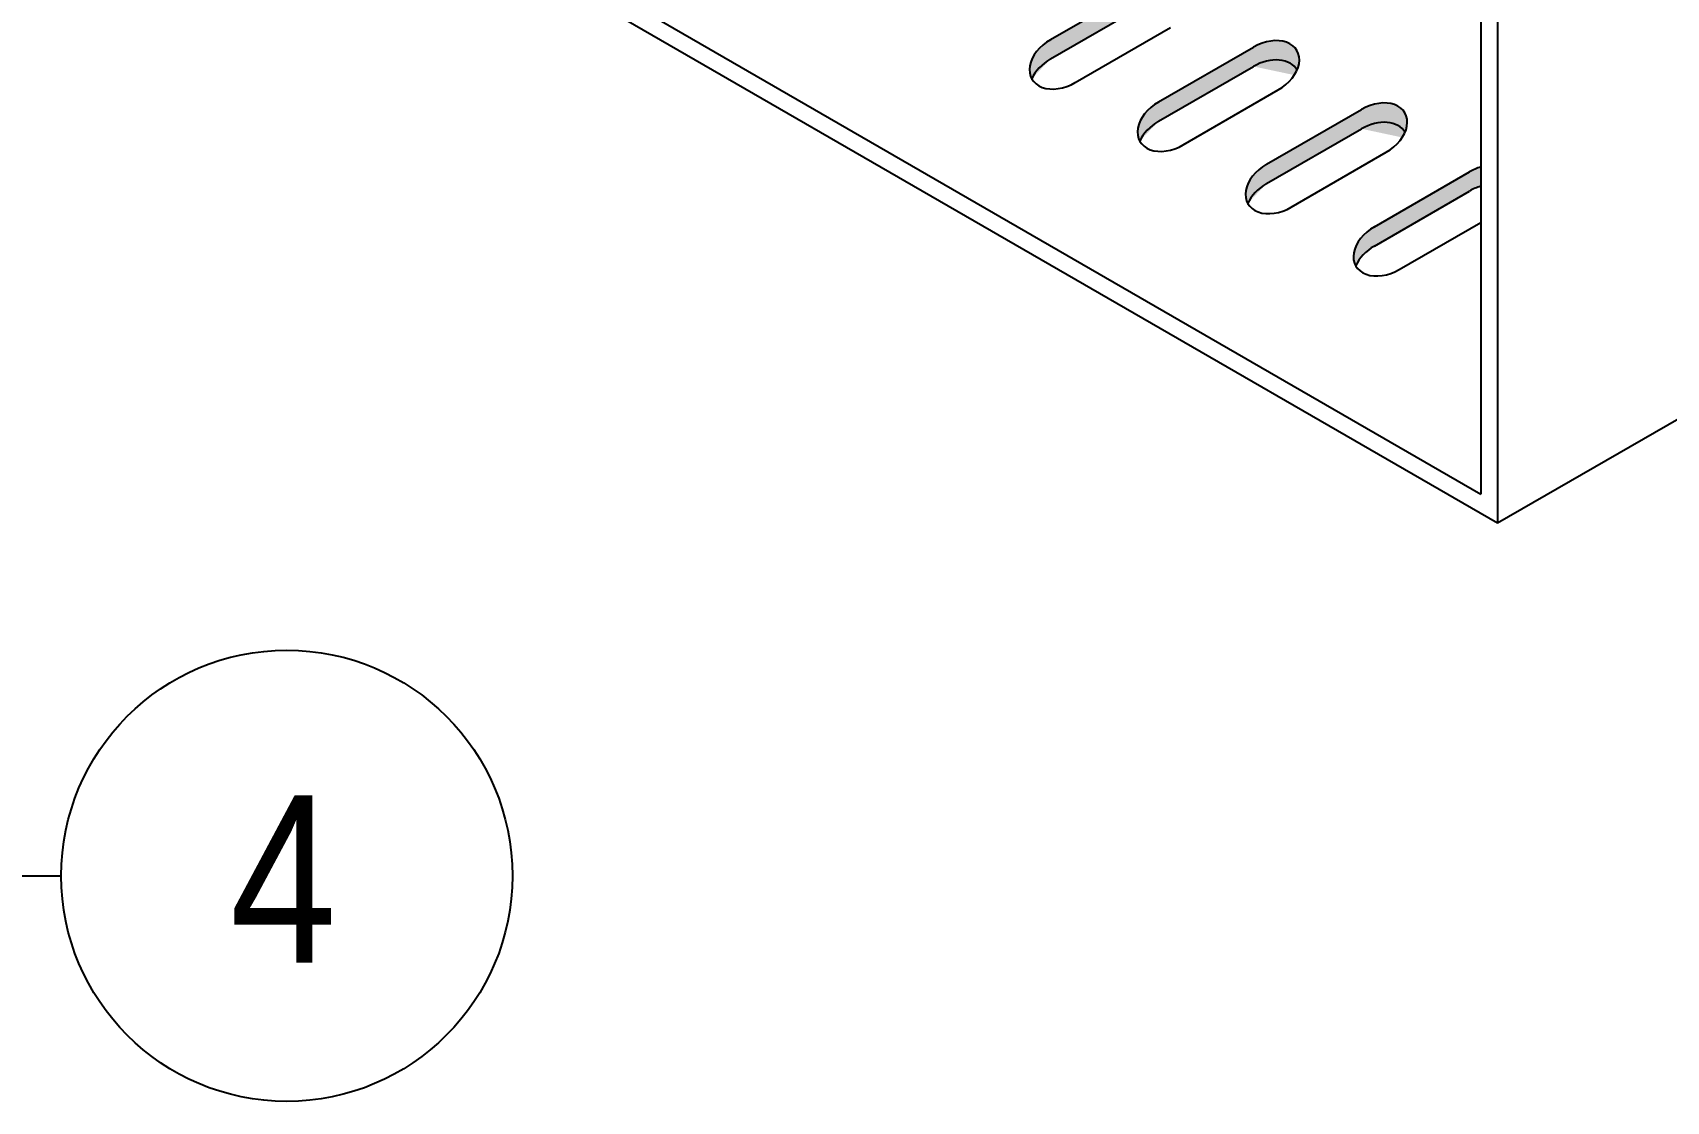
# Model space of a CAD drawing. Header units: millimetres. Extents: x 73539 to 164333, y 19300 to 40000.
# Drawn here: x 118856 to 121298, y 28542 to 30140 of the extents above; entities that cross this region are included whole.
import ezdxf
from ezdxf.enums import TextEntityAlignment as Align

# ---------------------------------------------------------------- set-up
doc = ezdxf.new("R2010")
doc.units = ezdxf.units.MM
doc.layers.add('TID-ELC DIMENTION', color=7, linetype='Continuous')
doc.layers.add('TID-ELC TEXT', color=15, linetype='Continuous')
doc.styles.add('TX-AN', font='ARIALN.TTF')

msp = doc.modelspace()

# ---------------------------------------------------------------- hatches: boundary and pattern name
h = msp.add_hatch(color=250)
h.dxf.hatch_style = 1
edge = h.paths.add_edge_path()
edge.add_ellipse((120537.7, 30150.3), major_axis=(-46.4, -26.8), ratio=0.689985, start_angle=179.6182, end_angle=270, ccw=False)
edge.add_ellipse((120537.7, 30179.2), major_axis=(-46.4, -26.8), ratio=0.689985, start_angle=136.9407, end_angle=270)
edge.add_line((120519.2, 30211.2), (120377.1, 30129.2))
edge.add_ellipse((120395.6, 30097.1), major_axis=(-46.4, -26.8), ratio=0.689985, start_angle=270, end_angle=359.6182)
edge.add_ellipse((120395.6, 30068.3), major_axis=(-46.4, -26.8), ratio=0.689985, start_angle=270, end_angle=316.9407, ccw=False)
edge.add_line((120377.1, 30100.3), (120519.2, 30182.3))
h = msp.add_hatch(color=250)
h.dxf.hatch_style = 1
edge = h.paths.add_edge_path()
edge.add_ellipse((120699.1, 30057.1), major_axis=(-46.4, -26.8), ratio=0.689985, start_angle=179.6182, end_angle=270, ccw=False)
edge.add_ellipse((120699.1, 30086), major_axis=(-46.4, -26.8), ratio=0.689985, start_angle=136.9407, end_angle=270)
edge.add_line((120680.6, 30118), (120538.5, 30036))
edge.add_ellipse((120557, 30003.9), major_axis=(-46.4, -26.8), ratio=0.689985, start_angle=270, end_angle=359.6182)
edge.add_ellipse((120557, 29975.1), major_axis=(-46.4, -26.8), ratio=0.689985, start_angle=270, end_angle=316.9407, ccw=False)
edge.add_line((120538.5, 30007.1), (120680.6, 30089.1))
h = msp.add_hatch(color=250)
h.dxf.hatch_style = 1
edge = h.paths.add_edge_path()
edge.add_ellipse((120860.5, 29963.9), major_axis=(-46.4, -26.8), ratio=0.689985, start_angle=179.6182, end_angle=270, ccw=False)
edge.add_ellipse((120860.5, 29992.8), major_axis=(-46.4, -26.8), ratio=0.689985, start_angle=136.9407, end_angle=270)
edge.add_line((120842, 30024.8), (120699.9, 29942.8))
edge.add_ellipse((120718.4, 29910.8), major_axis=(-46.4, -26.8), ratio=0.689985, start_angle=270, end_angle=359.6182)
edge.add_ellipse((120718.4, 29881.9), major_axis=(-46.4, -26.8), ratio=0.689985, start_angle=270, end_angle=316.9407, ccw=False)
edge.add_line((120699.9, 29913.9), (120842, 29996))
h = msp.add_hatch(color=250)
h.dxf.hatch_style = 1
h.paths.add_polyline_path([(121020.2, 29910), (121020.2, 29938.8), (121019.3, 29938.5), (121017.5, 29938), (121015.7, 29937.3), (121013.9, 29936.7), (121012.1, 29936), (121010.3, 29935.2), (121008.6, 29934.4), (121006.8, 29933.5), (121005.1, 29932.6), (121003.4, 29931.6), (120861.3, 29849.6), (120860.2, 29848.9), (120859.1, 29848.3), (120858, 29847.6), (120856.9, 29846.8), (120855.8, 29846.1), (120854.7, 29845.3), (120853.7, 29844.6), (120852.6, 29843.8), (120851.6, 29843), (120850.6, 29842.2), (120849.6, 29841.3), (120848.7, 29840.5), (120847.7, 29839.6), (120846.8, 29838.8), (120845.9, 29837.9), (120845, 29837), (120844.1, 29836.1), (120843.3, 29835.1), (120842.5, 29834.2), (120841.7, 29833.3), (120840.9, 29832.3), (120840.1, 29831.4), (120839.4, 29830.4), (120838.7, 29829.4), (120838, 29828.4), (120837.4, 29827.4), (120836.7, 29826.5), (120836.1, 29825.5), (120835.6, 29824.5), (120835, 29823.4), (120834.5, 29822.4), (120834, 29821.4), (120833.5, 29820.4), (120833.1, 29819.4), (120832.6, 29818.4), (120832.2, 29817.3), (120831.9, 29816.3), (120831.6, 29815.3), (120831.3, 29814.3), (120831, 29813.3), (120830.7, 29812.3), (120830.5, 29811.2), (120830.3, 29810.2), (120830.2, 29809.2), (120830, 29808.2), (120830, 29807.2), (120829.9, 29806.3), (120829.8, 29805.3), (120829.8, 29804.3), (120829.9, 29803.3), (120829.9, 29802.4), (120830, 29801.4), (120830.1, 29800.5), (120830.2, 29799.6), (120830.4, 29798.7), (120830.6, 29797.8), (120830.8, 29796.9), (120831.1, 29796), (120831.4, 29795.1), (120831.7, 29794.3), (120832.1, 29793.4), (120832.4, 29792.6), (120832.8, 29791.8), (120833.3, 29791), (120833.5, 29791.5), (120833.7, 29792.1), (120834, 29792.6), (120834.3, 29793.1), (120834.5, 29793.7), (120834.8, 29794.2), (120835.1, 29794.7), (120835.4, 29795.2), (120835.7, 29795.8), (120836, 29796.3), (120836.3, 29796.8), (120836.6, 29797.4), (120836.9, 29797.9), (120837.2, 29798.4), (120837.6, 29798.9), (120837.9, 29799.4), (120838.3, 29799.9), (120838.6, 29800.5), (120839, 29801), (120839.4, 29801.5), (120839.8, 29802), (120840.1, 29802.5), (120840.5, 29803), (120840.9, 29803.5), (120841.3, 29804), (120841.8, 29804.5), (120842.2, 29805), (120842.6, 29805.5), (120843, 29806), (120843.5, 29806.5), (120843.9, 29806.9), (120844.4, 29807.4), (120844.8, 29807.9), (120845.3, 29808.4), (120845.7, 29808.8), (120846.2, 29809.3), (120846.7, 29809.8), (120847.2, 29810.2), (120847.6, 29810.7), (120848.1, 29811.1), (120848.6, 29811.6), (120849.1, 29812), (120849.6, 29812.5), (120850.2, 29812.9), (120850.7, 29813.3), (120851.2, 29813.8), (120851.7, 29814.2), (120852.3, 29814.6), (120852.8, 29815), (120853.3, 29815.4), (120853.9, 29815.9), (120854.4, 29816.3), (120855, 29816.7), (120855.5, 29817.1), (120856.1, 29817.4), (120856.7, 29817.8), (120857.2, 29818.2), (120857.8, 29818.6), (120858.4, 29819), (120859, 29819.3), (120859.5, 29819.7), (120860.1, 29820), (120860.7, 29820.4), (120861.3, 29820.7), (121003.4, 29902.8), (121004.6, 29903.4), (121005.7, 29904.1), (121006.9, 29904.7), (121008.1, 29905.3), (121009.2, 29905.8), (121010.4, 29906.4), (121011.6, 29906.9), (121012.9, 29907.4), (121014.1, 29907.9), (121015.3, 29908.3), (121016.5, 29908.8), (121017.7, 29909.2), (121019, 29909.6), (121020.2, 29910)])

# ---------------------------------------------------------------- linework, layer by layer
for p, q in [((121045.2, 29406.7), (128555, 33742.5)), ((119223.4, 30458.5), (121045.2, 29406.7)), ((119248.4, 30472.9), (121020.2, 29450)), ((121045.2, 30233.8), (121045.2, 29406.7)), ((121020.2, 30219.4), (121020.2, 29450))]:
    msp.add_line(p, q)
at = {"color": 250}
for p, q in [((120377.1, 30129.2), (120519.2, 30211.2)), ((120377.1, 30100.3), (120519.2, 30182.3)), ((120414.1, 30065.1), (120556.2, 30147.1)), ((120538.5, 30036), (120680.6, 30118)), ((120538.5, 30007.1), (120680.6, 30089.1)), ((120575.5, 29971.9), (120717.6, 30054)), ((120699.9, 29942.8), (120842, 30024.8)), ((120699.9, 29913.9), (120842, 29996)), ((120736.9, 29878.7), (120879, 29960.8)), ((120861.3, 29849.6), (121003.4, 29931.6)), ((120861.3, 29820.7), (121003.4, 29902.8)), ((120898.3, 29785.6), (121020.2, 29856))]:
    msp.add_line(p, q, dxfattribs=at)
at = {"color": 7}
msp.add_line((118362.1, 28879.4), (118898.3, 28879.4), dxfattribs=at)
at = {"color": 250}
for centre, start_param, end_param in [((120395.6, 30097.1), 4.712389, 7.853982), ((120699.1, 30086), 1.570796, 4.712389), ((120395.6, 30068.3), 4.712389, 5.531659), ((120699.1, 30057.1), 3.13493, 4.712389), ((120557, 30003.9), 4.712389, 7.853982), ((120860.5, 29992.8), 1.570796, 4.712389), ((120557, 29975.1), 4.712389, 5.531659), ((120860.5, 29963.9), 3.13493, 4.712389), ((120718.4, 29910.8), 4.712389, 7.853982), ((121021.9, 29899.6), 4.366894, 4.712389), ((120718.4, 29881.9), 4.712389, 5.531659), ((121021.9, 29870.8), 4.366894, 4.712389), ((120879.8, 29817.6), 4.712389, 7.853982), ((120879.8, 29788.7), 4.712389, 5.531659)]:
    msp.add_ellipse(centre, major_axis=(-46.4, -26.8), ratio=0.689985, start_param=start_param, end_param=end_param, dxfattribs=at)
at = {"layer": 'TID-ELC DIMENTION', "linetype": 'Continuous'}
msp.add_circle((119235.5, 28879.4), 337.2, dxfattribs=at)

# ---------------------------------------------------------------- texts
at = {"layer": 'TID-ELC TEXT', "style": 'TX-AN'}
msp.add_text('4', height=250, dxfattribs=at).set_placement((119230.1, 28874.5), align=Align.MIDDLE)

doc.saveas('drawing.dxf')
